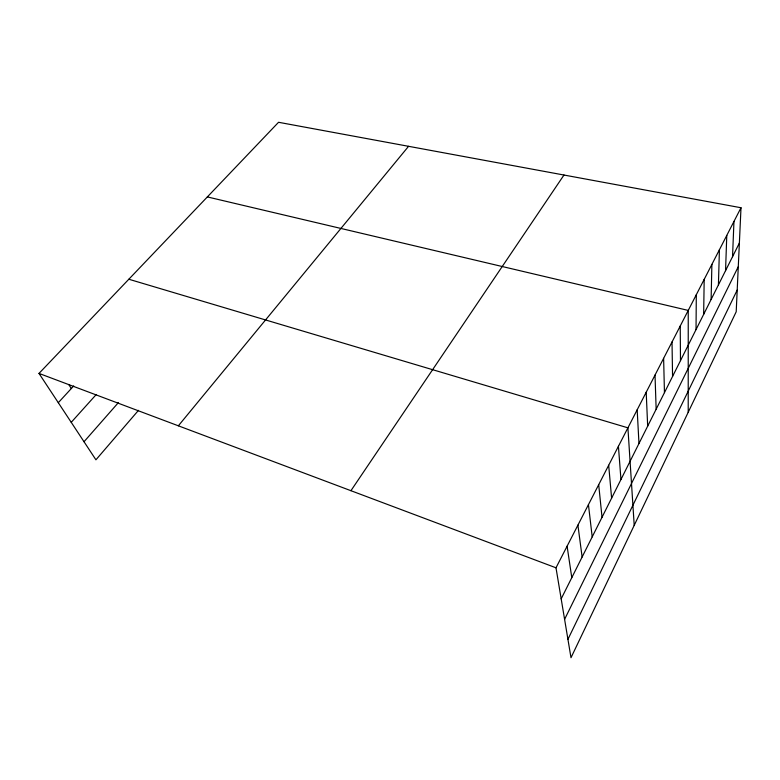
<?xml version="1.0" encoding="UTF-8"?>
<svg xmlns="http://www.w3.org/2000/svg" width="780" height="780" viewBox="0 0 780 780"><rect width="100%" height="100%" fill="white"/><g stroke="black" fill="none" stroke-linecap="round" stroke-linejoin="round"><path stroke-width="1.17" d="M688.213 412.259L688.243 310.421L207.353 196.921M696.033 329.589L696.306 294.723M703.658 314.36L704.184 279.386M711.116 299.462L711.886 264.401M718.419 284.895L719.413 249.756M725.556 270.65L726.775 235.433M732.537 256.698L733.96 221.432M741 207.743L736.203 311.756L570.999 657.716L555.994 567.801L741 207.743L278.548 122.284L39 373.415L95.93 459.81L138.499 410.329M567.928 639.327L737.207 290.043M564.593 619.34L738.28 266.702M561.171 598.855L739.372 243.058M350.932 490.698L563.979 175.032M178.357 425.812L408.574 146.309M84.016 441.733L118.521 402.47M71.234 422.331L96.262 394.505M58.295 402.694L73.71 385.944M128.836 279.24L627.91 427.83L634.208 525.35M39 373.415L555.994 567.801M68.737 384.491L71.321 388.547M567.099 546.175L571.789 577.668M577.912 525.135L582.124 557.027M588.442 504.65L592.205 536.903M598.699 484.692L602.024 517.286M608.683 465.25L611.608 498.157M618.423 446.296L620.948 479.495M637.172 409.812L638.976 443.508M646.201 392.233L647.673 426.153M655.015 375.082L656.155 409.198M663.624 358.332L664.453 392.642M672.019 341.991L672.565 376.457M680.228 326.02L680.482 360.633"/></g></svg>
